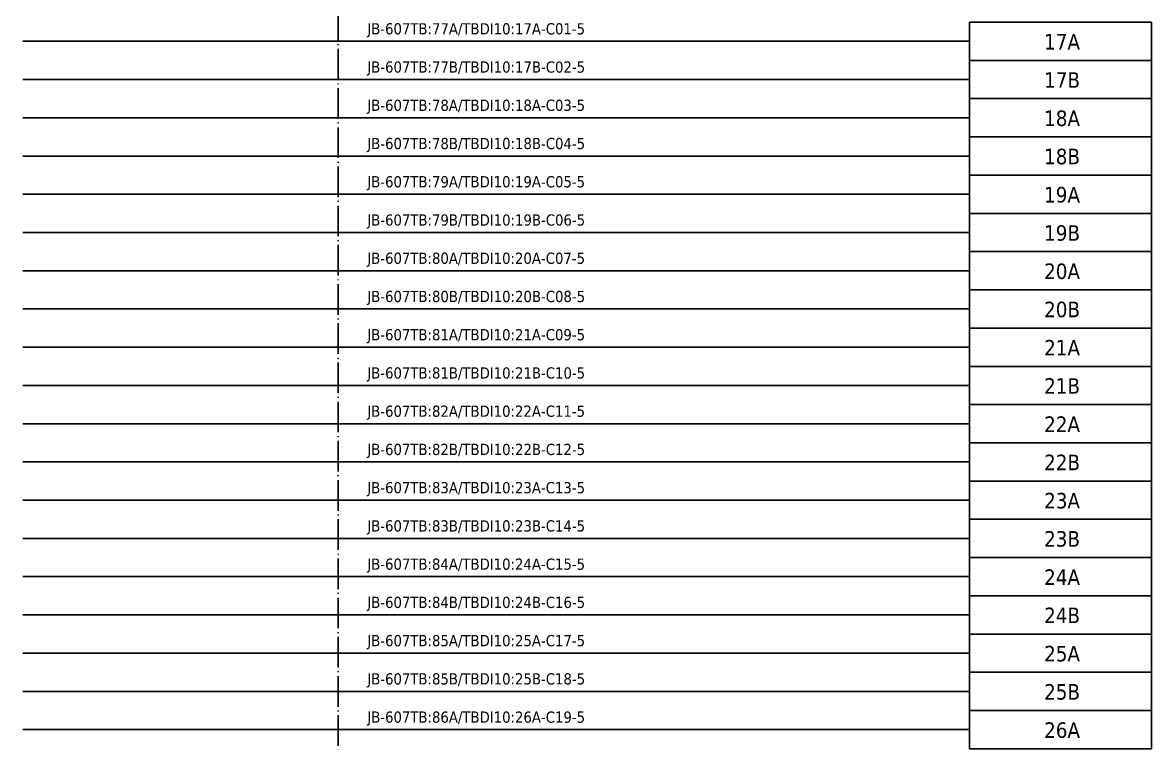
# Model space of a CAD drawing. Header units: millimetres. Extents: x 0 to 1792788, y -13 to 262234.
# Drawn here: x 89 to 207, y 75.6 to 151 of the extents above; entities that cross this region are included whole.
import ezdxf
from ezdxf.enums import TextEntityAlignment as Align

# ---------------------------------------------------------------- set-up
doc = ezdxf.new("R2010")
doc.units = ezdxf.units.MM
doc.linetypes.add('EPL_DASHDOT', pattern=[1, 0.8, -0.1, 0, -0.1])
for name, color, linetype, lineweight in [('EPLAN300', 5, 'Continuous', 25), ('EPLAN307', 134, 'EPL_DASHDOT', 25), ('EPLAN311', 7, 'Continuous', 25), ('EPLAN400', 5, 'Continuous', 35), ('EPLAN405', 7, 'Continuous', 25), ('EPLAN421', 5, 'Continuous', 35), ('EPLAN433', 251, 'Continuous', 35), ('EPLAN500', 7, 'Continuous', 35), ('EPLAN501', 7, 'Continuous', 35), ('EPLAN502', 7, 'Continuous', 35), ('EPLAN503', 7, 'Continuous', 35), ('EPLAN504', 7, 'Continuous', 35)]:
    doc.layers.add(name, color=color, linetype=linetype, lineweight=lineweight)
doc.styles.add('Tahoma', font='')
doc.styles.get('Tahoma').set_extended_font_data('Tahoma')

# ---------------------------------------------------------------- blocks, each defined once
blk = doc.blocks.new('EPLSYM_LibrarySPECIAL_en_US_Symbol427_Variant5_Placement1_32')
at = {"layer": 'EPLAN421', "color": 5, "style": 'Tahoma'}
for tag, p in [('17_20029[1]', (-0.9525, 3.335)), ('17_20029[2]', (20.0025, 3.335))]:
    blk.add_attdef(tag, text='', height=1.1739, dxfattribs=at).set_placement(p, align=Align.BOTTOM_RIGHT)
at = {"layer": 'EPLAN433', "color": 251, "style": 'Tahoma'}
blk.add_attdef('17_20406_1', text='', height=1.6254, dxfattribs=at).set_placement((0.9525, 1.5875), align=Align.BOTTOM_RIGHT)
blk.add_attdef('17_20406', text='', height=1.6254, dxfattribs=at).set_placement((0.9525, 1.5875), align=Align.BOTTOM_LEFT)
blk = doc.blocks.new('EPLSYM_LibrarySPECIAL_en_US_Symbol427_Variant5_Placement1_33')
at = {"layer": 'EPLAN421', "color": 5, "style": 'Tahoma'}
for tag, p in [('17_20029[1]', (-0.9525, 3.335)), ('17_20029[2]', (20.0025, 3.335))]:
    blk.add_attdef(tag, text='', height=1.1739, dxfattribs=at).set_placement(p, align=Align.BOTTOM_RIGHT)
at = {"layer": 'EPLAN433', "color": 251, "style": 'Tahoma'}
blk.add_attdef('17_20406_1', text='', height=1.6254, dxfattribs=at).set_placement((0.9525, 1.5875), align=Align.BOTTOM_RIGHT)
blk.add_attdef('17_20406', text='', height=1.6254, dxfattribs=at).set_placement((0.9525, 1.5875), align=Align.BOTTOM_LEFT)
blk = doc.blocks.new('EPLSYM_LibrarySPECIAL_en_US_Symbol427_Variant5_Placement1_34')
at = {"layer": 'EPLAN421', "color": 5, "style": 'Tahoma'}
for tag, p in [('17_20029[1]', (-0.9525, 3.335)), ('17_20029[2]', (20.0025, 3.335))]:
    blk.add_attdef(tag, text='', height=1.1739, dxfattribs=at).set_placement(p, align=Align.BOTTOM_RIGHT)
at = {"layer": 'EPLAN433', "color": 251, "style": 'Tahoma'}
blk.add_attdef('17_20406_1', text='', height=1.6254, dxfattribs=at).set_placement((0.9525, 1.5875), align=Align.BOTTOM_RIGHT)
blk.add_attdef('17_20406', text='', height=1.6254, dxfattribs=at).set_placement((0.9525, 1.5875), align=Align.BOTTOM_LEFT)
blk = doc.blocks.new('EPLSYM_LibrarySPECIAL_en_US_Symbol427_Variant5_Placement1_35')
at = {"layer": 'EPLAN421', "color": 5, "style": 'Tahoma'}
for tag, p in [('17_20029[1]', (-0.9525, 3.335)), ('17_20029[2]', (20.0025, 3.335))]:
    blk.add_attdef(tag, text='', height=1.1739, dxfattribs=at).set_placement(p, align=Align.BOTTOM_RIGHT)
at = {"layer": 'EPLAN433', "color": 251, "style": 'Tahoma'}
blk.add_attdef('17_20406_1', text='', height=1.6254, dxfattribs=at).set_placement((0.9525, 1.5875), align=Align.BOTTOM_RIGHT)
blk.add_attdef('17_20406', text='', height=1.6254, dxfattribs=at).set_placement((0.9525, 1.5875), align=Align.BOTTOM_LEFT)
blk = doc.blocks.new('EPLSYM_LibrarySPECIAL_en_US_Symbol427_Variant5_Placement1_36')
at = {"layer": 'EPLAN421', "color": 5, "style": 'Tahoma'}
for tag, p in [('17_20029[1]', (-0.9525, 3.335)), ('17_20029[2]', (20.0025, 3.335))]:
    blk.add_attdef(tag, text='', height=1.1739, dxfattribs=at).set_placement(p, align=Align.BOTTOM_RIGHT)
at = {"layer": 'EPLAN433', "color": 251, "style": 'Tahoma'}
blk.add_attdef('17_20406_1', text='', height=1.6254, dxfattribs=at).set_placement((0.9525, 1.5875), align=Align.BOTTOM_RIGHT)
blk.add_attdef('17_20406', text='', height=1.6254, dxfattribs=at).set_placement((0.9525, 1.5875), align=Align.BOTTOM_LEFT)
blk = doc.blocks.new('EPLSYM_LibrarySPECIAL_en_US_Symbol427_Variant5_Placement1_37')
at = {"layer": 'EPLAN421', "color": 5, "style": 'Tahoma'}
for tag, p in [('17_20029[1]', (-0.9525, 3.335)), ('17_20029[2]', (20.0025, 3.335))]:
    blk.add_attdef(tag, text='', height=1.1739, dxfattribs=at).set_placement(p, align=Align.BOTTOM_RIGHT)
at = {"layer": 'EPLAN433', "color": 251, "style": 'Tahoma'}
blk.add_attdef('17_20406_1', text='', height=1.6254, dxfattribs=at).set_placement((0.9525, 1.5875), align=Align.BOTTOM_RIGHT)
blk.add_attdef('17_20406', text='', height=1.6254, dxfattribs=at).set_placement((0.9525, 1.5875), align=Align.BOTTOM_LEFT)
blk = doc.blocks.new('EPLSYM_LibrarySPECIAL_en_US_Symbol427_Variant5_Placement1_38')
at = {"layer": 'EPLAN421', "color": 5, "style": 'Tahoma'}
for tag, p in [('17_20029[1]', (-0.9525, 3.335)), ('17_20029[2]', (20.0025, 3.335))]:
    blk.add_attdef(tag, text='', height=1.1739, dxfattribs=at).set_placement(p, align=Align.BOTTOM_RIGHT)
at = {"layer": 'EPLAN433', "color": 251, "style": 'Tahoma'}
blk.add_attdef('17_20406_1', text='', height=1.6254, dxfattribs=at).set_placement((0.9525, 1.5875), align=Align.BOTTOM_RIGHT)
blk.add_attdef('17_20406', text='', height=1.6254, dxfattribs=at).set_placement((0.9525, 1.5875), align=Align.BOTTOM_LEFT)
blk = doc.blocks.new('EPLSYM_LibrarySPECIAL_en_US_Symbol427_Variant5_Placement1_39')
at = {"layer": 'EPLAN421', "color": 5, "style": 'Tahoma'}
for tag, p in [('17_20029[1]', (-0.9525, 3.335)), ('17_20029[2]', (20.0025, 3.335))]:
    blk.add_attdef(tag, text='', height=1.1739, dxfattribs=at).set_placement(p, align=Align.BOTTOM_RIGHT)
at = {"layer": 'EPLAN433', "color": 251, "style": 'Tahoma'}
blk.add_attdef('17_20406_1', text='', height=1.6254, dxfattribs=at).set_placement((0.9525, 1.5875), align=Align.BOTTOM_RIGHT)
blk.add_attdef('17_20406', text='', height=1.6254, dxfattribs=at).set_placement((0.9525, 1.5875), align=Align.BOTTOM_LEFT)
blk = doc.blocks.new('EPLSYM_LibrarySPECIAL_en_US_Symbol427_Variant5_Placement1_40')
at = {"layer": 'EPLAN421', "color": 5, "style": 'Tahoma'}
for tag, p in [('17_20029[1]', (-0.9525, 3.335)), ('17_20029[2]', (20.0025, 3.335))]:
    blk.add_attdef(tag, text='', height=1.1739, dxfattribs=at).set_placement(p, align=Align.BOTTOM_RIGHT)
at = {"layer": 'EPLAN433', "color": 251, "style": 'Tahoma'}
blk.add_attdef('17_20406_1', text='', height=1.6254, dxfattribs=at).set_placement((0.9525, 1.5875), align=Align.BOTTOM_RIGHT)
blk.add_attdef('17_20406', text='', height=1.6254, dxfattribs=at).set_placement((0.9525, 1.5875), align=Align.BOTTOM_LEFT)
blk = doc.blocks.new('EPLSYM_LibrarySPECIAL_en_US_Symbol427_Variant5_Placement1_41')
at = {"layer": 'EPLAN421', "color": 5, "style": 'Tahoma'}
for tag, p in [('17_20029[1]', (-0.9525, 3.335)), ('17_20029[2]', (20.0025, 3.335))]:
    blk.add_attdef(tag, text='', height=1.1739, dxfattribs=at).set_placement(p, align=Align.BOTTOM_RIGHT)
at = {"layer": 'EPLAN433', "color": 251, "style": 'Tahoma'}
blk.add_attdef('17_20406_1', text='', height=1.6254, dxfattribs=at).set_placement((0.9525, 1.5875), align=Align.BOTTOM_RIGHT)
blk.add_attdef('17_20406', text='', height=1.6254, dxfattribs=at).set_placement((0.9525, 1.5875), align=Align.BOTTOM_LEFT)
blk = doc.blocks.new('EPLSYM_LibrarySPECIAL_en_US_Symbol427_Variant5_Placement1_42')
at = {"layer": 'EPLAN421', "color": 5, "style": 'Tahoma'}
for tag, p in [('17_20029[1]', (-0.9525, 3.335)), ('17_20029[2]', (20.0025, 3.335))]:
    blk.add_attdef(tag, text='', height=1.1739, dxfattribs=at).set_placement(p, align=Align.BOTTOM_RIGHT)
at = {"layer": 'EPLAN433', "color": 251, "style": 'Tahoma'}
blk.add_attdef('17_20406_1', text='', height=1.6254, dxfattribs=at).set_placement((0.9525, 1.5875), align=Align.BOTTOM_RIGHT)
blk.add_attdef('17_20406', text='', height=1.6254, dxfattribs=at).set_placement((0.9525, 1.5875), align=Align.BOTTOM_LEFT)
blk = doc.blocks.new('EPLSYM_LibrarySPECIAL_en_US_Symbol427_Variant5_Placement1_43')
at = {"layer": 'EPLAN421', "color": 5, "style": 'Tahoma'}
for tag, p in [('17_20029[1]', (-0.9525, 3.335)), ('17_20029[2]', (20.0025, 3.335))]:
    blk.add_attdef(tag, text='', height=1.1739, dxfattribs=at).set_placement(p, align=Align.BOTTOM_RIGHT)
at = {"layer": 'EPLAN433', "color": 251, "style": 'Tahoma'}
blk.add_attdef('17_20406_1', text='', height=1.6254, dxfattribs=at).set_placement((0.9525, 1.5875), align=Align.BOTTOM_RIGHT)
blk.add_attdef('17_20406', text='', height=1.6254, dxfattribs=at).set_placement((0.9525, 1.5875), align=Align.BOTTOM_LEFT)
blk = doc.blocks.new('EPLSYM_LibrarySPECIAL_en_US_Symbol427_Variant5_Placement1_44')
at = {"layer": 'EPLAN421', "color": 5, "style": 'Tahoma'}
for tag, p in [('17_20029[1]', (-0.9525, 3.335)), ('17_20029[2]', (20.0025, 3.335))]:
    blk.add_attdef(tag, text='', height=1.1739, dxfattribs=at).set_placement(p, align=Align.BOTTOM_RIGHT)
at = {"layer": 'EPLAN433', "color": 251, "style": 'Tahoma'}
blk.add_attdef('17_20406_1', text='', height=1.6254, dxfattribs=at).set_placement((0.9525, 1.5875), align=Align.BOTTOM_RIGHT)
blk.add_attdef('17_20406', text='', height=1.6254, dxfattribs=at).set_placement((0.9525, 1.5875), align=Align.BOTTOM_LEFT)
blk = doc.blocks.new('EPLSYM_LibrarySPECIAL_en_US_Symbol427_Variant5_Placement1_45')
at = {"layer": 'EPLAN421', "color": 5, "style": 'Tahoma'}
for tag, p in [('17_20029[1]', (-0.9525, 3.335)), ('17_20029[2]', (20.0025, 3.335))]:
    blk.add_attdef(tag, text='', height=1.1739, dxfattribs=at).set_placement(p, align=Align.BOTTOM_RIGHT)
at = {"layer": 'EPLAN433', "color": 251, "style": 'Tahoma'}
blk.add_attdef('17_20406_1', text='', height=1.6254, dxfattribs=at).set_placement((0.9525, 1.5875), align=Align.BOTTOM_RIGHT)
blk.add_attdef('17_20406', text='', height=1.6254, dxfattribs=at).set_placement((0.9525, 1.5875), align=Align.BOTTOM_LEFT)
blk = doc.blocks.new('EPLSYM_LibrarySPECIAL_en_US_Symbol427_Variant5_Placement1_46')
at = {"layer": 'EPLAN421', "color": 5, "style": 'Tahoma'}
for tag, p in [('17_20029[1]', (-0.9525, 3.335)), ('17_20029[2]', (20.0025, 3.335))]:
    blk.add_attdef(tag, text='', height=1.1739, dxfattribs=at).set_placement(p, align=Align.BOTTOM_RIGHT)
at = {"layer": 'EPLAN433', "color": 251, "style": 'Tahoma'}
blk.add_attdef('17_20406_1', text='', height=1.6254, dxfattribs=at).set_placement((0.9525, 1.5875), align=Align.BOTTOM_RIGHT)
blk.add_attdef('17_20406', text='', height=1.6254, dxfattribs=at).set_placement((0.9525, 1.5875), align=Align.BOTTOM_LEFT)
blk = doc.blocks.new('EPLSYM_LibrarySPECIAL_en_US_Symbol427_Variant5_Placement1_47')
at = {"layer": 'EPLAN421', "color": 5, "style": 'Tahoma'}
for tag, p in [('17_20029[1]', (-0.9525, 3.335)), ('17_20029[2]', (20.0025, 3.335))]:
    blk.add_attdef(tag, text='', height=1.1739, dxfattribs=at).set_placement(p, align=Align.BOTTOM_RIGHT)
at = {"layer": 'EPLAN433', "color": 251, "style": 'Tahoma'}
blk.add_attdef('17_20406_1', text='', height=1.6254, dxfattribs=at).set_placement((0.9525, 1.5875), align=Align.BOTTOM_RIGHT)
blk.add_attdef('17_20406', text='', height=1.6254, dxfattribs=at).set_placement((0.9525, 1.5875), align=Align.BOTTOM_LEFT)
blk = doc.blocks.new('EPLSYM_LibrarySPECIAL_en_US_Symbol427_Variant5_Placement1_48')
at = {"layer": 'EPLAN421', "color": 5, "style": 'Tahoma'}
for tag, p in [('17_20029[1]', (-0.9525, 3.335)), ('17_20029[2]', (20.0025, 3.335))]:
    blk.add_attdef(tag, text='', height=1.1739, dxfattribs=at).set_placement(p, align=Align.BOTTOM_RIGHT)
at = {"layer": 'EPLAN433', "color": 251, "style": 'Tahoma'}
blk.add_attdef('17_20406_1', text='', height=1.6254, dxfattribs=at).set_placement((0.9525, 1.5875), align=Align.BOTTOM_RIGHT)
blk.add_attdef('17_20406', text='', height=1.6254, dxfattribs=at).set_placement((0.9525, 1.5875), align=Align.BOTTOM_LEFT)
blk = doc.blocks.new('EPLSYM_LibrarySPECIAL_en_US_Symbol427_Variant5_Placement1_49')
at = {"layer": 'EPLAN421', "color": 5, "style": 'Tahoma'}
for tag, p in [('17_20029[1]', (-0.9525, 3.335)), ('17_20029[2]', (20.0025, 3.335))]:
    blk.add_attdef(tag, text='', height=1.1739, dxfattribs=at).set_placement(p, align=Align.BOTTOM_RIGHT)
at = {"layer": 'EPLAN433', "color": 251, "style": 'Tahoma'}
blk.add_attdef('17_20406_1', text='', height=1.6254, dxfattribs=at).set_placement((0.9525, 1.5875), align=Align.BOTTOM_RIGHT)
blk.add_attdef('17_20406', text='', height=1.6254, dxfattribs=at).set_placement((0.9525, 1.5875), align=Align.BOTTOM_LEFT)
blk = doc.blocks.new('EPLSYM_LibrarySPECIAL_en_US_Symbol427_Variant5_Placement1_50')
at = {"layer": 'EPLAN421', "color": 5, "style": 'Tahoma'}
for tag, p in [('17_20029[1]', (-0.9525, 3.335)), ('17_20029[2]', (20.0025, 3.335))]:
    blk.add_attdef(tag, text='', height=1.1739, dxfattribs=at).set_placement(p, align=Align.BOTTOM_RIGHT)
at = {"layer": 'EPLAN433', "color": 251, "style": 'Tahoma'}
blk.add_attdef('17_20406_1', text='', height=1.6254, dxfattribs=at).set_placement((0.9525, 1.5875), align=Align.BOTTOM_RIGHT)
blk.add_attdef('17_20406', text='', height=1.6254, dxfattribs=at).set_placement((0.9525, 1.5875), align=Align.BOTTOM_LEFT)
blk = doc.blocks.new('EPLSYM_LibrarySPECIAL_Symbol308_Variant0_Placement0')
at = {"layer": 'EPLAN405', "color": 7, "style": 'Tahoma'}
for tag, p in [('17_31011', (1.5, 6.35)), ('17_31002', (1.5, 0.5))]:
    blk.add_attdef(tag, text='', height=1.17, dxfattribs=at).set_placement(p, align=Align.BOTTOM_LEFT)
for tag, p in [('17_31004', (1.5, 4.4)), ('17_31003', (1.5, 2.45))]:
    blk.add_attdef(tag, p, '', height=1.17, dxfattribs=at)
blk = doc.blocks.new('EPLSYM_LibrarySPECIAL_Symbol2_Variant0_Placement1_32')
at = {"layer": 'EPLAN307', "lineweight": 25, "ltscale": 4}
blk.add_lwpolyline([(0, -262), (119, -262), (119, 0), (0, 0)], close=True, dxfattribs=at)
at = {"layer": 'EPLAN400', "color": 5, "style": 'Tahoma'}
blk.add_attdef('88_20010', text='', height=2.2575, dxfattribs=at).set_placement((-1.5, -0.9515), align=Align.TOP_RIGHT)
at = {"layer": 'EPLAN500', "color": 7, "style": 'Tahoma'}
blk.add_attdef('88_20027', text='', height=1.6254, dxfattribs=at).set_placement((-1.5, -4.57508), align=Align.TOP_RIGHT)
at = {"layer": 'EPLAN501', "color": 7, "style": 'Tahoma'}
blk.add_attdef('88_20011', text='', height=1.6254, dxfattribs=at).set_placement((-1.5, -9.97508), align=Align.TOP_RIGHT)
at = {"layer": 'EPLAN502', "color": 7, "style": 'Tahoma'}
blk.add_attdef('88_20025', text='', height=1.6254, dxfattribs=at).set_placement((-1.5, -12.67508), align=Align.TOP_RIGHT)
at = {"layer": 'EPLAN503', "color": 7, "style": 'Tahoma'}
blk.add_attdef('88_20024', text='', height=1.6254, dxfattribs=at).set_placement((-1.5, -15.37508), align=Align.TOP_RIGHT)
at = {"layer": 'EPLAN504', "color": 7, "style": 'Tahoma'}
blk.add_attdef('88_20901[1]', text='', height=1.6254, dxfattribs=at).set_placement((-1.5, -7.27508), align=Align.TOP_RIGHT)

msp = doc.modelspace()

# ---------------------------------------------------------------- linework, layer by layer
at = {"layer": 'EPLAN300', "lineweight": 25, "ltscale": 4}
for points in [[(188, 147), (207, 147), (207, 151), (188, 151)], [(188, 143), (207, 143), (207, 147), (188, 147)], [(188, 139), (207, 139), (207, 143), (188, 143)], [(188, 135), (207, 135), (207, 139), (188, 139)], [(188, 131), (207, 131), (207, 135), (188, 135)], [(188, 127), (207, 127), (207, 131), (188, 131)], [(188, 123), (207, 123), (207, 127), (188, 127)], [(188, 119), (207, 119), (207, 123), (188, 123)], [(188, 115), (207, 115), (207, 119), (188, 119)], [(188, 111), (207, 111), (207, 115), (188, 115)], [(188, 107), (207, 107), (207, 111), (188, 111)], [(188, 103), (207, 103), (207, 107), (188, 107)], [(188, 99), (207, 99), (207, 103), (188, 103)], [(188, 95), (207, 95), (207, 99), (188, 99)], [(188, 91), (207, 91), (207, 95), (188, 95)], [(188, 87), (207, 87), (207, 91), (188, 91)], [(188, 83), (207, 83), (207, 87), (188, 87)], [(188, 79), (207, 79), (207, 83), (188, 83)], [(188, 75), (207, 75), (207, 79), (188, 79)]]:
    msp.add_lwpolyline(points, close=True, dxfattribs=at)
at = {"layer": 'EPLAN311', "color": 7, "ltscale": 4}
for p, q in [((188, 149), (89.05, 149)), ((188, 145), (89.05, 145)), ((188, 141), (89.05, 141)), ((188, 137), (89.05, 137)), ((188, 133), (89.05, 133)), ((188, 129), (89.05, 129)), ((188, 125), (89.05, 125)), ((188, 121), (89.05, 121)), ((188, 117), (89.05, 117)), ((188, 113), (89.05, 113)), ((188, 109), (89.05, 109)), ((188, 105), (89.05, 105)), ((188, 101), (89.05, 101)), ((188, 97), (89.05, 97)), ((188, 93), (89.05, 93)), ((188, 89), (89.05, 89)), ((188, 85), (89.05, 85)), ((188, 81), (89.05, 81)), ((188, 77), (89.05, 77))]:
    msp.add_line(p, q, dxfattribs=at)

# ---------------------------------------------------------------- block references
msp.add_blockref('EPLSYM_LibrarySPECIAL_Symbol2_Variant0_Placement1_32', (3, 284))
ref = msp.add_blockref('EPLSYM_LibrarySPECIAL_Symbol308_Variant0_Placement0', (125, 149))
ref.add_attrib('17_31011', 'JB-607TB:77A/TBDI10:17A-C01-5', dxfattribs={"layer": 'EPLAN405', "color": 7, "height": 1.1739, "style": 'Tahoma'}).set_placement((125.05, 149.37), align=Align.BOTTOM_LEFT)
ref = msp.add_blockref('EPLSYM_LibrarySPECIAL_en_US_Symbol427_Variant5_Placement1_32', (188, 149))
ref.add_attrib('17_20011', '17A', dxfattribs={"layer": 'EPLAN501', "color": 7, "height": 1.625, "style": 'Tahoma'}).set_placement((197.66, 147.65), align=Align.BOTTOM_CENTER)
ref = msp.add_blockref('EPLSYM_LibrarySPECIAL_Symbol308_Variant0_Placement0', (125, 145))
ref.add_attrib('17_31011', 'JB-607TB:77B/TBDI10:17B-C02-5', dxfattribs={"layer": 'EPLAN405', "color": 7, "height": 1.1739, "style": 'Tahoma'}).set_placement((125.05, 145.37), align=Align.BOTTOM_LEFT)
ref = msp.add_blockref('EPLSYM_LibrarySPECIAL_en_US_Symbol427_Variant5_Placement1_33', (188, 145))
ref.add_attrib('17_20011', '17B', dxfattribs={"layer": 'EPLAN501', "color": 7, "height": 1.625, "style": 'Tahoma'}).set_placement((197.66, 143.65), align=Align.BOTTOM_CENTER)
ref = msp.add_blockref('EPLSYM_LibrarySPECIAL_Symbol308_Variant0_Placement0', (125, 141))
ref.add_attrib('17_31011', 'JB-607TB:78A/TBDI10:18A-C03-5', dxfattribs={"layer": 'EPLAN405', "color": 7, "height": 1.1739, "style": 'Tahoma'}).set_placement((125.05, 141.37), align=Align.BOTTOM_LEFT)
ref = msp.add_blockref('EPLSYM_LibrarySPECIAL_en_US_Symbol427_Variant5_Placement1_34', (188, 141))
ref.add_attrib('17_20011', '18A', dxfattribs={"layer": 'EPLAN501', "color": 7, "height": 1.625, "style": 'Tahoma'}).set_placement((197.66, 139.65), align=Align.BOTTOM_CENTER)
ref = msp.add_blockref('EPLSYM_LibrarySPECIAL_Symbol308_Variant0_Placement0', (125, 137))
ref.add_attrib('17_31011', 'JB-607TB:78B/TBDI10:18B-C04-5', dxfattribs={"layer": 'EPLAN405', "color": 7, "height": 1.1739, "style": 'Tahoma'}).set_placement((125.05, 137.37), align=Align.BOTTOM_LEFT)
ref = msp.add_blockref('EPLSYM_LibrarySPECIAL_en_US_Symbol427_Variant5_Placement1_35', (188, 137))
ref.add_attrib('17_20011', '18B', dxfattribs={"layer": 'EPLAN501', "color": 7, "height": 1.625, "style": 'Tahoma'}).set_placement((197.66, 135.65), align=Align.BOTTOM_CENTER)
ref = msp.add_blockref('EPLSYM_LibrarySPECIAL_Symbol308_Variant0_Placement0', (125, 133))
ref.add_attrib('17_31011', 'JB-607TB:79A/TBDI10:19A-C05-5', dxfattribs={"layer": 'EPLAN405', "color": 7, "height": 1.1739, "style": 'Tahoma'}).set_placement((125.05, 133.37), align=Align.BOTTOM_LEFT)
ref = msp.add_blockref('EPLSYM_LibrarySPECIAL_en_US_Symbol427_Variant5_Placement1_36', (188, 133))
ref.add_attrib('17_20011', '19A', dxfattribs={"layer": 'EPLAN501', "color": 7, "height": 1.625, "style": 'Tahoma'}).set_placement((197.66, 131.65), align=Align.BOTTOM_CENTER)
ref = msp.add_blockref('EPLSYM_LibrarySPECIAL_Symbol308_Variant0_Placement0', (125, 129))
ref.add_attrib('17_31011', 'JB-607TB:79B/TBDI10:19B-C06-5', dxfattribs={"layer": 'EPLAN405', "color": 7, "height": 1.1739, "style": 'Tahoma'}).set_placement((125.05, 129.37), align=Align.BOTTOM_LEFT)
ref = msp.add_blockref('EPLSYM_LibrarySPECIAL_en_US_Symbol427_Variant5_Placement1_37', (188, 129))
ref.add_attrib('17_20011', '19B', dxfattribs={"layer": 'EPLAN501', "color": 7, "height": 1.625, "style": 'Tahoma'}).set_placement((197.66, 127.65), align=Align.BOTTOM_CENTER)
ref = msp.add_blockref('EPLSYM_LibrarySPECIAL_Symbol308_Variant0_Placement0', (125, 125))
ref.add_attrib('17_31011', 'JB-607TB:80A/TBDI10:20A-C07-5', dxfattribs={"layer": 'EPLAN405', "color": 7, "height": 1.1739, "style": 'Tahoma'}).set_placement((125.05, 125.37), align=Align.BOTTOM_LEFT)
ref = msp.add_blockref('EPLSYM_LibrarySPECIAL_en_US_Symbol427_Variant5_Placement1_38', (188, 125))
ref.add_attrib('17_20011', '20A', dxfattribs={"layer": 'EPLAN501', "color": 7, "height": 1.625, "style": 'Tahoma'}).set_placement((197.66, 123.65), align=Align.BOTTOM_CENTER)
ref = msp.add_blockref('EPLSYM_LibrarySPECIAL_Symbol308_Variant0_Placement0', (125, 121))
ref.add_attrib('17_31011', 'JB-607TB:80B/TBDI10:20B-C08-5', dxfattribs={"layer": 'EPLAN405', "color": 7, "height": 1.1739, "style": 'Tahoma'}).set_placement((125.05, 121.37), align=Align.BOTTOM_LEFT)
ref = msp.add_blockref('EPLSYM_LibrarySPECIAL_en_US_Symbol427_Variant5_Placement1_39', (188, 121))
ref.add_attrib('17_20011', '20B', dxfattribs={"layer": 'EPLAN501', "color": 7, "height": 1.625, "style": 'Tahoma'}).set_placement((197.66, 119.65), align=Align.BOTTOM_CENTER)
ref = msp.add_blockref('EPLSYM_LibrarySPECIAL_Symbol308_Variant0_Placement0', (125, 117))
ref.add_attrib('17_31011', 'JB-607TB:81A/TBDI10:21A-C09-5', dxfattribs={"layer": 'EPLAN405', "color": 7, "height": 1.1739, "style": 'Tahoma'}).set_placement((125.05, 117.37), align=Align.BOTTOM_LEFT)
ref = msp.add_blockref('EPLSYM_LibrarySPECIAL_en_US_Symbol427_Variant5_Placement1_40', (188, 117))
ref.add_attrib('17_20011', '21A', dxfattribs={"layer": 'EPLAN501', "color": 7, "height": 1.625, "style": 'Tahoma'}).set_placement((197.66, 115.65), align=Align.BOTTOM_CENTER)
ref = msp.add_blockref('EPLSYM_LibrarySPECIAL_Symbol308_Variant0_Placement0', (125, 113))
ref.add_attrib('17_31011', 'JB-607TB:81B/TBDI10:21B-C10-5', dxfattribs={"layer": 'EPLAN405', "color": 7, "height": 1.1739, "style": 'Tahoma'}).set_placement((125.05, 113.37), align=Align.BOTTOM_LEFT)
ref = msp.add_blockref('EPLSYM_LibrarySPECIAL_en_US_Symbol427_Variant5_Placement1_41', (188, 113))
ref.add_attrib('17_20011', '21B', dxfattribs={"layer": 'EPLAN501', "color": 7, "height": 1.625, "style": 'Tahoma'}).set_placement((197.66, 111.65), align=Align.BOTTOM_CENTER)
ref = msp.add_blockref('EPLSYM_LibrarySPECIAL_Symbol308_Variant0_Placement0', (125, 109))
ref.add_attrib('17_31011', 'JB-607TB:82A/TBDI10:22A-C11-5', dxfattribs={"layer": 'EPLAN405', "color": 7, "height": 1.1739, "style": 'Tahoma'}).set_placement((125.05, 109.37), align=Align.BOTTOM_LEFT)
ref = msp.add_blockref('EPLSYM_LibrarySPECIAL_en_US_Symbol427_Variant5_Placement1_42', (188, 109))
ref.add_attrib('17_20011', '22A', dxfattribs={"layer": 'EPLAN501', "color": 7, "height": 1.625, "style": 'Tahoma'}).set_placement((197.66, 107.65), align=Align.BOTTOM_CENTER)
ref = msp.add_blockref('EPLSYM_LibrarySPECIAL_Symbol308_Variant0_Placement0', (125, 105))
ref.add_attrib('17_31011', 'JB-607TB:82B/TBDI10:22B-C12-5', dxfattribs={"layer": 'EPLAN405', "color": 7, "height": 1.1739, "style": 'Tahoma'}).set_placement((125.05, 105.37), align=Align.BOTTOM_LEFT)
ref = msp.add_blockref('EPLSYM_LibrarySPECIAL_en_US_Symbol427_Variant5_Placement1_43', (188, 105))
ref.add_attrib('17_20011', '22B', dxfattribs={"layer": 'EPLAN501', "color": 7, "height": 1.625, "style": 'Tahoma'}).set_placement((197.66, 103.65), align=Align.BOTTOM_CENTER)
ref = msp.add_blockref('EPLSYM_LibrarySPECIAL_Symbol308_Variant0_Placement0', (125, 101))
ref.add_attrib('17_31011', 'JB-607TB:83A/TBDI10:23A-C13-5', dxfattribs={"layer": 'EPLAN405', "color": 7, "height": 1.1739, "style": 'Tahoma'}).set_placement((125.05, 101.37), align=Align.BOTTOM_LEFT)
ref = msp.add_blockref('EPLSYM_LibrarySPECIAL_en_US_Symbol427_Variant5_Placement1_44', (188, 101))
ref.add_attrib('17_20011', '23A', dxfattribs={"layer": 'EPLAN501', "color": 7, "height": 1.625, "style": 'Tahoma'}).set_placement((197.66, 99.65), align=Align.BOTTOM_CENTER)
ref = msp.add_blockref('EPLSYM_LibrarySPECIAL_Symbol308_Variant0_Placement0', (125, 97))
ref.add_attrib('17_31011', 'JB-607TB:83B/TBDI10:23B-C14-5', dxfattribs={"layer": 'EPLAN405', "color": 7, "height": 1.1739, "style": 'Tahoma'}).set_placement((125.05, 97.37), align=Align.BOTTOM_LEFT)
ref = msp.add_blockref('EPLSYM_LibrarySPECIAL_en_US_Symbol427_Variant5_Placement1_45', (188, 97))
ref.add_attrib('17_20011', '23B', dxfattribs={"layer": 'EPLAN501', "color": 7, "height": 1.625, "style": 'Tahoma'}).set_placement((197.66, 95.65), align=Align.BOTTOM_CENTER)
ref = msp.add_blockref('EPLSYM_LibrarySPECIAL_Symbol308_Variant0_Placement0', (125, 93))
ref.add_attrib('17_31011', 'JB-607TB:84A/TBDI10:24A-C15-5', dxfattribs={"layer": 'EPLAN405', "color": 7, "height": 1.1739, "style": 'Tahoma'}).set_placement((125.05, 93.37), align=Align.BOTTOM_LEFT)
ref = msp.add_blockref('EPLSYM_LibrarySPECIAL_en_US_Symbol427_Variant5_Placement1_46', (188, 93))
ref.add_attrib('17_20011', '24A', dxfattribs={"layer": 'EPLAN501', "color": 7, "height": 1.625, "style": 'Tahoma'}).set_placement((197.66, 91.65), align=Align.BOTTOM_CENTER)
ref = msp.add_blockref('EPLSYM_LibrarySPECIAL_Symbol308_Variant0_Placement0', (125, 89))
ref.add_attrib('17_31011', 'JB-607TB:84B/TBDI10:24B-C16-5', dxfattribs={"layer": 'EPLAN405', "color": 7, "height": 1.1739, "style": 'Tahoma'}).set_placement((125.05, 89.37), align=Align.BOTTOM_LEFT)
ref = msp.add_blockref('EPLSYM_LibrarySPECIAL_en_US_Symbol427_Variant5_Placement1_47', (188, 89))
ref.add_attrib('17_20011', '24B', dxfattribs={"layer": 'EPLAN501', "color": 7, "height": 1.625, "style": 'Tahoma'}).set_placement((197.66, 87.65), align=Align.BOTTOM_CENTER)
ref = msp.add_blockref('EPLSYM_LibrarySPECIAL_Symbol308_Variant0_Placement0', (125, 85))
ref.add_attrib('17_31011', 'JB-607TB:85A/TBDI10:25A-C17-5', dxfattribs={"layer": 'EPLAN405', "color": 7, "height": 1.1739, "style": 'Tahoma'}).set_placement((125.05, 85.37), align=Align.BOTTOM_LEFT)
ref = msp.add_blockref('EPLSYM_LibrarySPECIAL_en_US_Symbol427_Variant5_Placement1_48', (188, 85))
ref.add_attrib('17_20011', '25A', dxfattribs={"layer": 'EPLAN501', "color": 7, "height": 1.625, "style": 'Tahoma'}).set_placement((197.66, 83.65), align=Align.BOTTOM_CENTER)
ref = msp.add_blockref('EPLSYM_LibrarySPECIAL_Symbol308_Variant0_Placement0', (125, 81))
ref.add_attrib('17_31011', 'JB-607TB:85B/TBDI10:25B-C18-5', dxfattribs={"layer": 'EPLAN405', "color": 7, "height": 1.1739, "style": 'Tahoma'}).set_placement((125.05, 81.37), align=Align.BOTTOM_LEFT)
ref = msp.add_blockref('EPLSYM_LibrarySPECIAL_en_US_Symbol427_Variant5_Placement1_49', (188, 81))
ref.add_attrib('17_20011', '25B', dxfattribs={"layer": 'EPLAN501', "color": 7, "height": 1.625, "style": 'Tahoma'}).set_placement((197.66, 79.65), align=Align.BOTTOM_CENTER)
ref = msp.add_blockref('EPLSYM_LibrarySPECIAL_Symbol308_Variant0_Placement0', (125, 77))
ref.add_attrib('17_31011', 'JB-607TB:86A/TBDI10:26A-C19-5', dxfattribs={"layer": 'EPLAN405', "color": 7, "height": 1.1739, "style": 'Tahoma'}).set_placement((125.05, 77.37), align=Align.BOTTOM_LEFT)
ref = msp.add_blockref('EPLSYM_LibrarySPECIAL_en_US_Symbol427_Variant5_Placement1_50', (188, 77))
ref.add_attrib('17_20011', '26A', dxfattribs={"layer": 'EPLAN501', "color": 7, "height": 1.625, "style": 'Tahoma'}).set_placement((197.66, 75.65), align=Align.BOTTOM_CENTER)

doc.saveas('drawing.dxf')
